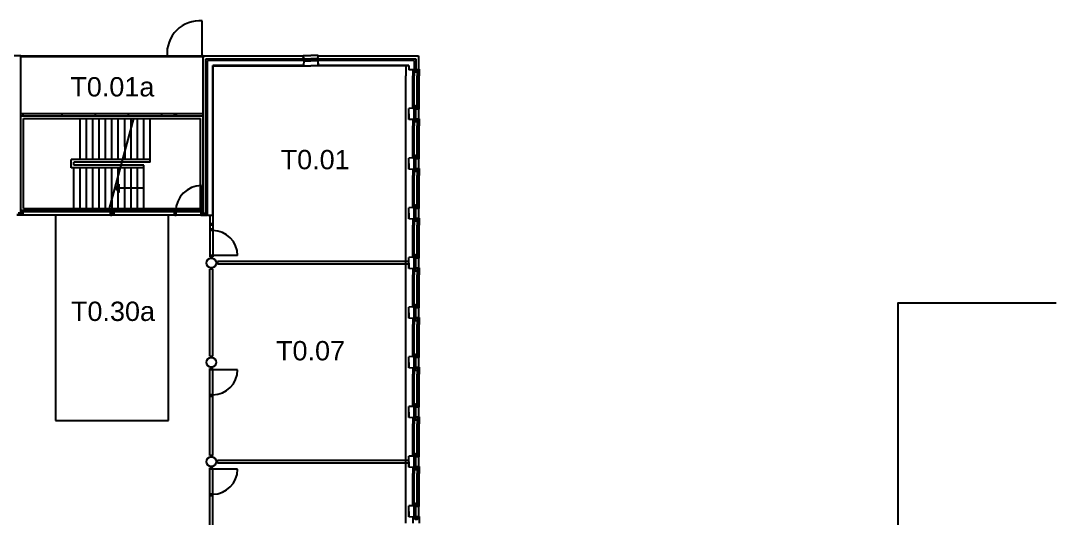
# Model space of a CAD drawing. Header units: millimetres. Extents: x 37323 to 141989, y 29562 to 82217.
# Drawn here: x 97618 to 135123, y 64190 to 82217 of the extents above; entities that cross this region are included whole.
import ezdxf
from ezdxf.enums import TextEntityAlignment as Align

# ---------------------------------------------------------------- set-up
doc = ezdxf.new("R2010")
doc.units = ezdxf.units.MM
doc.linetypes.add('HIDDEN2', pattern=[4.7625, 3.175, -1.5875])
for name, color, linetype in [('AL2100_BUITENWANDEN', 3, 'CONTINUOUS'), ('AL2200_BINNENWANDEN', 2, 'CONTINUOUS'), ('AL2400_TRAPPEN', 1, 'CONTINUOUS'), ('AL2800_DRAAGCONSTRUCTIE', 3, 'CONTINUOUS'), ('AL3100_BUITENWANDOPENING', 1, 'CONTINUOUS'), ('AL3200_BINNENWANDOPENING', 1, 'CONTINUOUS'), ('AL4600_RUIMTENUMMERS', 2, 'CONTINUOUS'), ('AL8100_INRVERKEERSRUIMTE', 250, 'HIDDEN2')]:
    doc.layers.add(name, color=color, linetype=linetype)
doc.styles.add('Arial', font='arial.ttf')

msp = doc.modelspace()

# ---------------------------------------------------------------- linework, layer by layer
at = {"layer": 'AL2100_BUITENWANDEN'}
for p, q in [((97623, 80939), (93997, 80939)), ((97623, 75245), (97623, 80939)), ((104223, 80939), (107848, 80939)), ((104223, 75245), (104223, 80939)), ((104323, 80839), (107863, 80839)), ((104323, 75240), (104323, 80839)), ((107870, 80779), (104383, 80779)), ((104383, 75180), (104383, 80779)), ((107851, 80961), (108123, 80961)), ((107863, 80834), (107851, 80961)), ((107863, 80839), (107853, 80935)), ((107866, 80834), (107854, 80961)), ((107870, 80779), (107860, 80589)), ((107873, 80779), (107863, 80586)), ((108395, 80961), (108123, 80961)), ((108373, 80779), (108383, 80586)), ((111863, 80779), (108376, 80779)), ((108376, 80779), (108386, 80589)), ((108379, 80834), (108392, 80961)), ((108382, 80834), (108395, 80961)), ((108383, 80839), (108392, 80935)), ((108383, 80839), (111923, 80839)), ((108397, 80939), (112023, 80939)), ((111863, 80779), (111863, 80432)), ((111923, 80839), (111923, 80449)), ((112023, 80939), (112023, 80464)), ((107860, 80589), (104573, 80589)), ((104573, 75170), (104573, 80589)), ((104576, 80586), (107863, 80586)), ((104576, 80586), (104576, 75167)), ((107863, 80586), (108123, 80586)), ((108383, 80586), (108123, 80586)), ((111670, 80586), (108383, 80586)), ((111673, 80589), (108386, 80589)), ((111570, 80586), (111570, 80214)), ((111670, 80586), (111670, 80439)), ((111863, 80429), (111670, 80439)), ((111673, 80589), (111673, 80442)), ((111863, 80432), (111673, 80442)), ((111918, 80449), (112045, 80461)), ((111918, 80446), (112045, 80458)), ((111923, 80449), (112018, 80459)), ((112045, 80461), (112045, 80214)), ((112045, 79017), (112045, 79264)), ((111863, 79049), (111670, 79039)), ((111670, 78839), (111670, 79039)), ((111670, 78839), (111670, 78639)), ((111863, 79046), (111673, 79036)), ((111673, 78642), (111673, 79036)), ((111863, 78632), (111863, 79046)), ((111918, 79033), (112045, 79020)), ((111918, 79030), (112045, 79017)), ((111863, 78629), (111670, 78639)), ((111863, 78632), (111673, 78642)), ((111918, 78649), (112045, 78661)), ((111918, 78646), (112045, 78658)), ((112045, 78661), (112045, 78414)), ((112045, 77217), (112045, 77464)), ((111863, 77249), (111670, 77239)), ((111670, 77039), (111670, 77239)), ((111670, 77039), (111670, 76839)), ((111863, 77246), (111673, 77236)), ((111673, 76842), (111673, 77236)), ((111863, 76832), (111863, 77246)), ((111918, 77233), (112045, 77220)), ((111918, 77230), (112045, 77217)), ((111863, 76829), (111670, 76839)), ((111863, 76832), (111673, 76842)), ((111918, 76849), (112045, 76861)), ((111918, 76846), (112045, 76858)), ((112045, 76861), (112045, 76614)), ((111863, 75449), (111670, 75439)), ((111670, 75239), (111670, 75439)), ((111863, 75446), (111673, 75436)), ((111673, 75042), (111673, 75436)), ((111863, 75032), (111863, 75446)), ((111918, 75433), (112045, 75420)), ((111918, 75430), (112045, 75417)), ((112045, 75417), (112045, 75664)), ((97618, 75240), (97523, 75240)), ((104228, 75240), (104323, 75240)), ((104378, 75180), (104391, 75167)), ((104383, 75180), (104393, 75170)), ((104391, 75167), (104473, 75167)), ((104393, 75170), (104573, 75170)), ((104573, 75167), (104576, 75167)), ((111670, 75239), (111670, 75039)), ((111863, 75029), (111670, 75039)), ((111863, 75032), (111673, 75042)), ((111918, 75049), (112045, 75061)), ((111918, 75046), (112045, 75058)), ((112045, 75061), (112045, 74814)), ((111863, 73649), (111670, 73639)), ((111670, 73439), (111670, 73639)), ((111863, 73646), (111673, 73636)), ((111673, 73242), (111673, 73636)), ((111863, 73232), (111863, 73646)), ((111918, 73633), (112045, 73620)), ((111918, 73630), (112045, 73617)), ((112045, 73617), (112045, 73864)), ((111670, 73439), (111670, 73239)), ((111863, 73229), (111670, 73239)), ((111863, 73232), (111673, 73242)), ((111918, 73249), (112045, 73261)), ((111918, 73246), (112045, 73258)), ((112045, 73261), (112045, 73014)), ((112045, 71817), (112045, 72064)), ((111863, 71849), (111670, 71839)), ((111670, 71639), (111670, 71839)), ((111670, 71639), (111670, 71439)), ((111863, 71846), (111673, 71836)), ((111673, 71442), (111673, 71836)), ((111863, 71432), (111863, 71846)), ((111918, 71833), (112045, 71820)), ((111918, 71830), (112045, 71817)), ((111863, 71429), (111670, 71439)), ((111863, 71432), (111673, 71442)), ((111918, 71449), (112045, 71461)), ((111918, 71446), (112045, 71458)), ((112045, 71461), (112045, 71214)), ((112045, 70017), (112045, 70264)), ((111863, 70049), (111670, 70039)), ((111670, 69839), (111670, 70039)), ((111670, 69839), (111670, 69639)), ((111863, 70046), (111673, 70036)), ((111673, 69642), (111673, 70036)), ((111863, 69632), (111863, 70046)), ((111918, 70033), (112045, 70020)), ((111918, 70030), (112045, 70017)), ((111863, 69629), (111670, 69639)), ((111863, 69632), (111673, 69642)), ((111918, 69649), (112045, 69661)), ((111918, 69646), (112045, 69658)), ((112045, 69661), (112045, 69414)), ((112045, 68217), (112045, 68464)), ((111863, 68249), (111670, 68239)), ((111670, 68039), (111670, 68239)), ((111670, 68039), (111670, 67839)), ((111863, 68246), (111673, 68236)), ((111673, 67842), (111673, 68236)), ((111863, 67832), (111863, 68246)), ((111918, 68233), (112045, 68220)), ((111918, 68230), (112045, 68217)), ((111863, 67829), (111670, 67839)), ((111863, 67832), (111673, 67842)), ((111918, 67849), (112045, 67861)), ((111918, 67846), (112045, 67858)), ((112045, 67861), (112045, 67614)), ((111863, 66449), (111670, 66439)), ((111670, 66239), (111670, 66439)), ((111863, 66446), (111673, 66436)), ((111673, 66042), (111673, 66436)), ((111863, 66032), (111863, 66446)), ((111918, 66433), (112045, 66420)), ((111918, 66430), (112045, 66417)), ((112045, 66417), (112045, 66664)), ((111670, 66239), (111670, 66039)), ((111863, 66029), (111670, 66039)), ((111863, 66032), (111673, 66042)), ((111918, 66049), (112045, 66061)), ((111918, 66046), (112045, 66058)), ((112045, 66061), (112045, 65814)), ((111863, 64649), (111670, 64639)), ((111670, 64439), (111670, 64639)), ((111863, 64646), (111673, 64636)), ((111673, 64242), (111673, 64636)), ((111863, 64232), (111863, 64646)), ((111918, 64633), (112045, 64620)), ((111918, 64630), (112045, 64617)), ((112045, 64617), (112045, 64864)), ((111670, 64439), (111670, 64239)), ((111863, 64229), (111670, 64239)), ((111863, 64232), (111673, 64242)), ((111918, 64249), (112045, 64261)), ((111918, 64246), (112045, 64258)), ((112045, 64261), (112045, 64014))]:
    msp.add_line(p, q, dxfattribs=at)
for points in [[(111570, 78414), (111570, 78839), (111570, 79264)], [(111570, 76614), (111570, 77039), (111570, 77464)], [(111570, 74814), (111570, 75239), (111570, 75664)], [(111570, 73014), (111570, 73439), (111570, 73864)], [(111570, 71214), (111570, 71639), (111570, 72064)], [(135123, 71984), (129378, 71984), (129378, 49804), (135123, 49804)], [(111570, 69414), (111570, 69839), (111570, 70264)], [(111570, 67614), (111570, 68039), (111570, 68464)], [(111570, 65814), (111570, 66239), (111570, 66664)], [(111570, 64014), (111570, 64439), (111570, 64864)]]:
    msp.add_lwpolyline(points, dxfattribs=at)
for points in [[(112023, 78664, -0.385314), (112018, 78659), (111923, 78649), (111923, 79029), (112018, 79019, -0.385314), (112023, 79014), (112023, 78664)], [(112023, 76864, -0.385314), (112018, 76859), (111923, 76849), (111923, 77229), (112018, 77219, -0.385314), (112023, 77214), (112023, 76864)], [(112023, 75064, -0.385314), (112018, 75059), (111923, 75049), (111923, 75429), (112018, 75419, -0.385314), (112023, 75414), (112023, 75064)], [(112023, 73264, -0.385314), (112018, 73259), (111923, 73249), (111923, 73629), (112018, 73619, -0.385314), (112023, 73614), (112023, 73264)], [(112023, 71464, -0.385314), (112018, 71459), (111923, 71449), (111923, 71829), (112018, 71819, -0.385314), (112023, 71814), (112023, 71464)], [(112023, 69664, -0.385314), (112018, 69659), (111923, 69649), (111923, 70029), (112018, 70019, -0.385314), (112023, 70014), (112023, 69664)], [(112023, 67864, -0.385314), (112018, 67859), (111923, 67849), (111923, 68229), (112018, 68219, -0.385314), (112023, 68214), (112023, 67864)], [(112023, 66064, -0.385314), (112018, 66059), (111923, 66049), (111923, 66429), (112018, 66419, -0.385314), (112023, 66414), (112023, 66064)], [(112023, 64264, -0.385314), (112018, 64259), (111923, 64249), (111923, 64629), (112018, 64619, -0.385314), (112023, 64614), (112023, 64264)]]:
    msp.add_lwpolyline(points, format="xyb", dxfattribs=at)
for centre in [(104523, 73439), (104523, 69839), (104523, 66239)]:
    msp.add_circle(centre, 175, dxfattribs=at)
for centre, start, end in [((107848, 80934), 5.7106, 90), ((108397, 80934), 90, 174.2894), ((112018, 80464), 275.7106, 0), ((97618, 75245), 270, 0), ((104228, 75245), 180, 270)]:
    msp.add_arc(centre, 5, start, end, dxfattribs=at)
at = {"layer": 'AL2200_BINNENWANDEN'}
for p, q in [((104505, 73664), (104505, 73613)), ((104541, 73664), (104541, 73613)), ((104473, 70064), (104473, 73214)), ((104573, 73214), (104473, 73214)), ((104505, 73214), (104505, 73265)), ((104541, 73214), (104541, 73265)), ((104573, 70064), (104573, 73214)), ((104746, 73459), (104695, 73459)), ((104746, 73423), (104695, 73423)), ((106273, 73491), (104746, 73491)), ((104746, 73491), (104746, 73391)), ((111670, 73391), (104746, 73391)), ((111670, 73491), (106273, 73491)), ((104473, 70064), (104573, 70064)), ((104505, 70064), (104505, 70013)), ((104541, 70064), (104541, 70013)), ((104573, 69614), (104473, 69614)), ((104505, 69614), (104505, 69665)), ((104541, 69614), (104541, 69665)), ((104473, 66464), (104473, 68614)), ((104473, 68614), (104573, 68614)), ((104573, 66464), (104573, 68614)), ((104573, 66464), (104473, 66464)), ((104505, 66413), (104505, 66464)), ((104541, 66413), (104541, 66464)), ((104573, 66014), (104473, 66014)), ((104505, 66014), (104505, 66065)), ((104541, 66014), (104541, 66065)), ((104748, 66257), (104697, 66257)), ((104748, 66221), (104697, 66221)), ((111673, 66289), (104748, 66289)), ((104748, 66189), (104748, 66289)), ((108073, 66189), (104748, 66189)), ((111673, 66189), (108073, 66189)), ((104473, 62864), (104473, 65014)), ((104473, 65014), (104573, 65014)), ((104573, 62864), (104573, 65014))]:
    msp.add_line(p, q, dxfattribs=at)
at = {"layer": 'AL2400_TRAPPEN'}
for p, q in [((97623, 78770), (104223, 78770)), ((97623, 75309), (97623, 78770)), ((104223, 75309), (104223, 78770)), ((97723, 78670), (104123, 78670)), ((97723, 75409), (97723, 78670)), ((99773, 77189), (99773, 78670)), ((100003, 77189), (100003, 78670)), ((100233, 77189), (100233, 78670)), ((100463, 77189), (100463, 78670)), ((100693, 77189), (100693, 78670)), ((100839, 75409), (101716, 78670)), ((100923, 77189), (100923, 78670)), ((101153, 77189), (101153, 78670)), ((101383, 77663), (101383, 78670)), ((101613, 78296), (101613, 78670)), ((101843, 77189), (101843, 78670)), ((102073, 77189), (102073, 78670)), ((102303, 77089), (102303, 78670)), ((104123, 75409), (104123, 78670)), ((101613, 77189), (101613, 78296)), ((101383, 77663), (101383, 77189)), ((101259, 77189), (99443, 77189)), ((99443, 76889), (99443, 77189)), ((101219, 76889), (99443, 76889)), ((101259, 77089), (99543, 77089)), ((99543, 76989), (99543, 77089)), ((101219, 76989), (99543, 76989)), ((99543, 75409), (99543, 76889)), ((99773, 75409), (99773, 76889)), ((100003, 75409), (100003, 76889)), ((100233, 75409), (100233, 76889)), ((100463, 75409), (100463, 76889)), ((100693, 75409), (100693, 76889)), ((100923, 75721), (100923, 76889)), ((101153, 76742), (101153, 76889)), ((102073, 76989), (101232, 76989)), ((102073, 76889), (101232, 76889)), ((102303, 77189), (101273, 77189)), ((102303, 77089), (101273, 77089)), ((101383, 75409), (101383, 76889)), ((101613, 75409), (101613, 76889)), ((101843, 75409), (101843, 76889)), ((102073, 75409), (102073, 76989)), ((101153, 75409), (101153, 76742)), ((101038, 76149), (101188, 76299)), ((101038, 76149), (101188, 75999)), ((102073, 76149), (101038, 76149)), ((101188, 75999), (101188, 76299)), ((97723, 75409), (104123, 75409)), ((100923, 75721), (100923, 75409)), ((97623, 75309), (104223, 75309))]:
    msp.add_line(p, q, dxfattribs=at)
at = {"layer": 'AL2800_DRAAGCONSTRUCTIE'}
for p, q in [((97623, 78850), (104223, 78850)), ((97623, 78770), (97623, 78850)), ((97623, 78770), (104223, 78770)), ((97703, 78770), (97703, 78850)), ((99123, 78770), (99123, 78850)), ((100323, 78770), (100323, 78850)), ((101523, 78770), (101523, 78850)), ((102723, 78770), (102723, 78850)), ((103183, 78770), (103183, 78850)), ((103263, 78770), (103263, 78870)), ((103263, 78770), (103263, 78850)), ((104223, 78770), (104223, 78850))]:
    msp.add_line(p, q, dxfattribs=at)
at = {"layer": 'AL3100_BUITENWANDOPENING'}
for p, q in [((104193, 80939), (104193, 82214)), ((97623, 80939), (104223, 80939)), ((104193, 80909), (97623, 80909)), ((102888, 80909), (102888, 80939)), ((102888, 80939), (102918, 80939)), ((102918, 80909), (102888, 80909)), ((102918, 80939), (102918, 80909)), ((104223, 80939), (104193, 80939)), ((104193, 80939), (104193, 80909)), ((104193, 80909), (104223, 80909)), ((104223, 80939), (104223, 80869)), ((104223, 80869), (104223, 80939)), ((107876, 80769), (108123, 80769)), ((107913, 80839), (108123, 80839)), ((108333, 80839), (108123, 80839)), ((108370, 80769), (108123, 80769)), ((111813, 80414), (111813, 80432)), ((111813, 80432), (111859, 80429)), ((111813, 80414), (111813, 80213)), ((111863, 80414), (111813, 80414)), ((111859, 80429), (111859, 80419)), ((111859, 80419), (111863, 80419)), ((111863, 80419), (111863, 80414)), ((111863, 80366), (111863, 80214)), ((111977, 80349), (111977, 80214)), ((111570, 79264), (111570, 80214)), ((111813, 79264), (111813, 80214)), ((111863, 79264), (111863, 80214)), ((111977, 79264), (111977, 80214)), ((112045, 79264), (112045, 80214)), ((111813, 79064), (111813, 79265)), ((111863, 79112), (111863, 79264)), ((111977, 79129), (111977, 79264)), ((111813, 79064), (111813, 79046)), ((111863, 79064), (111813, 79064)), ((111813, 79046), (111859, 79049)), ((111859, 79049), (111859, 79059)), ((111859, 79059), (111863, 79059)), ((111863, 79059), (111863, 79064)), ((111570, 77464), (111570, 78414)), ((111813, 78614), (111813, 78632)), ((111813, 78632), (111859, 78629)), ((111813, 78614), (111813, 78413)), ((111863, 78614), (111813, 78614)), ((111813, 77464), (111813, 78414)), ((111859, 78629), (111859, 78619)), ((111859, 78619), (111863, 78619)), ((111863, 78619), (111863, 78614)), ((111863, 78566), (111863, 78414)), ((111863, 77464), (111863, 78414)), ((111977, 77464), (111977, 78414)), ((112045, 77464), (112045, 78414)), ((111813, 77264), (111813, 77465)), ((111813, 77264), (111813, 77246)), ((111863, 77264), (111813, 77264)), ((111863, 77312), (111863, 77464)), ((111863, 77259), (111863, 77264)), ((111977, 77329), (111977, 77464)), ((111813, 77246), (111859, 77249)), ((111859, 77249), (111859, 77259)), ((111859, 77259), (111863, 77259)), ((111570, 75664), (111570, 76614)), ((111813, 76814), (111813, 76832)), ((111813, 76832), (111859, 76829)), ((111813, 76814), (111813, 76613)), ((111863, 76814), (111813, 76814)), ((111813, 75664), (111813, 76614)), ((111859, 76829), (111859, 76819)), ((111859, 76819), (111863, 76819)), ((111863, 76819), (111863, 76814)), ((111863, 76766), (111863, 76614)), ((111863, 75664), (111863, 76614)), ((111977, 75664), (111977, 76614)), ((112045, 75664), (112045, 76614)), ((104163, 75309), (104163, 76243)), ((111813, 75464), (111813, 75665)), ((111813, 75464), (111813, 75446)), ((111863, 75464), (111813, 75464)), ((111813, 75446), (111859, 75449)), ((111859, 75449), (111859, 75459)), ((111859, 75459), (111863, 75459)), ((111863, 75512), (111863, 75664)), ((111863, 75459), (111863, 75464)), ((111977, 75529), (111977, 75664)), ((97638, 75180), (97477, 75180)), ((97638, 75170), (97477, 75170)), ((97633, 75350), (104213, 75350)), ((97633, 75309), (97633, 75350)), ((97638, 75170), (97638, 75180)), ((100873, 75170), (97683, 75170)), ((100856, 75309), (97700, 75309)), ((100923, 75309), (100856, 75309)), ((100856, 75309), (100856, 75221)), ((100856, 75221), (100873, 75221)), ((100873, 75221), (100873, 75170)), ((100873, 75170), (100923, 75170)), ((100923, 75269), (100913, 75269)), ((100913, 75210), (100913, 75269)), ((100913, 75210), (100923, 75210)), ((100923, 75269), (100923, 75309)), ((100923, 75309), (100990, 75309)), ((100923, 75269), (100933, 75269)), ((100923, 75170), (100923, 75210)), ((100933, 75210), (100923, 75210)), ((100973, 75170), (100923, 75170)), ((100933, 75210), (100933, 75269)), ((100973, 75221), (100973, 75170)), ((100990, 75221), (100973, 75221)), ((104163, 75170), (100973, 75170)), ((104163, 75309), (100990, 75309)), ((100990, 75309), (100990, 75221)), ((103179, 75309), (103179, 75221)), ((103229, 75309), (103179, 75309)), ((103179, 75221), (103196, 75221)), ((103196, 75221), (103196, 75170)), ((103196, 75170), (103246, 75170)), ((103229, 75258), (103229, 75309)), ((103246, 75258), (103229, 75258)), ((103246, 75170), (103246, 75258)), ((104146, 75258), (104146, 75170)), ((104163, 75258), (104146, 75258)), ((104146, 75170), (104198, 75170)), ((104213, 75309), (104163, 75309)), ((104163, 75309), (104163, 75258)), ((104198, 75239), (104213, 75239)), ((104198, 75170), (104198, 75239)), ((104208, 75170), (104208, 75180)), ((104208, 75180), (104368, 75180)), ((104208, 75170), (104368, 75170)), ((104213, 75309), (104213, 75350)), ((104213, 75239), (104213, 75309)), ((104368, 75180), (104368, 75170)), ((111813, 75014), (111813, 75032)), ((111813, 75032), (111859, 75029)), ((111813, 75014), (111813, 74813)), ((111863, 75014), (111813, 75014)), ((111859, 75029), (111859, 75019)), ((111859, 75019), (111863, 75019)), ((111863, 75019), (111863, 75014)), ((111570, 73864), (111570, 74814)), ((111813, 73864), (111813, 74814)), ((111863, 74966), (111863, 74814)), ((111863, 73864), (111863, 74814)), ((111977, 73864), (111977, 74814)), ((112045, 73864), (112045, 74814)), ((111813, 73664), (111813, 73865)), ((111813, 73664), (111813, 73646)), ((111863, 73664), (111813, 73664)), ((111813, 73646), (111859, 73649)), ((111859, 73649), (111859, 73659)), ((111859, 73659), (111863, 73659)), ((111863, 73712), (111863, 73864)), ((111863, 73659), (111863, 73664)), ((111977, 73729), (111977, 73864)), ((111813, 73214), (111813, 73232)), ((111813, 73232), (111859, 73229)), ((111813, 73214), (111813, 73013)), ((111863, 73214), (111813, 73214)), ((111859, 73229), (111859, 73219)), ((111859, 73219), (111863, 73219)), ((111863, 73219), (111863, 73214)), ((111863, 73166), (111863, 73014)), ((111570, 72064), (111570, 73014)), ((111813, 72064), (111813, 73014)), ((111863, 72064), (111863, 73014)), ((111977, 72064), (111977, 73014)), ((112045, 72064), (112045, 73014)), ((111813, 71864), (111813, 72065)), ((111863, 71912), (111863, 72064)), ((111977, 71929), (111977, 72064)), ((111813, 71864), (111813, 71846)), ((111863, 71864), (111813, 71864)), ((111813, 71846), (111859, 71849)), ((111859, 71849), (111859, 71859)), ((111859, 71859), (111863, 71859)), ((111863, 71859), (111863, 71864)), ((111813, 71414), (111813, 71432)), ((111813, 71432), (111859, 71429)), ((111813, 71414), (111813, 71213)), ((111863, 71414), (111813, 71414)), ((111859, 71429), (111859, 71419)), ((111859, 71419), (111863, 71419)), ((111863, 71419), (111863, 71414)), ((111863, 71366), (111863, 71214)), ((111570, 70264), (111570, 71214)), ((111813, 70264), (111813, 71214)), ((111863, 70264), (111863, 71214)), ((111977, 70264), (111977, 71214)), ((112045, 70264), (112045, 71214)), ((111813, 70064), (111813, 70265)), ((111863, 70112), (111863, 70264)), ((111977, 70129), (111977, 70264)), ((111863, 70064), (111813, 70064)), ((111813, 70064), (111813, 70046)), ((111813, 70046), (111859, 70049)), ((111859, 70059), (111863, 70059)), ((111859, 70049), (111859, 70059)), ((111863, 70059), (111863, 70064)), ((111570, 68464), (111570, 69414)), ((111813, 69632), (111859, 69629)), ((111813, 69614), (111813, 69632)), ((111863, 69614), (111813, 69614)), ((111813, 69614), (111813, 69413)), ((111813, 68464), (111813, 69414)), ((111859, 69629), (111859, 69619)), ((111859, 69619), (111863, 69619)), ((111863, 69619), (111863, 69614)), ((111863, 69566), (111863, 69414)), ((111863, 68464), (111863, 69414)), ((111977, 68464), (111977, 69414)), ((112045, 68464), (112045, 69414)), ((111813, 68264), (111813, 68465)), ((111863, 68264), (111813, 68264)), ((111813, 68264), (111813, 68246)), ((111863, 68312), (111863, 68464)), ((111863, 68259), (111863, 68264)), ((111977, 68329), (111977, 68464)), ((111813, 68246), (111859, 68249)), ((111859, 68259), (111863, 68259)), ((111859, 68249), (111859, 68259)), ((111570, 66664), (111570, 67614)), ((111813, 67832), (111859, 67829)), ((111813, 67814), (111813, 67832)), ((111863, 67814), (111813, 67814)), ((111813, 67814), (111813, 67613)), ((111813, 66664), (111813, 67614)), ((111859, 67829), (111859, 67819)), ((111859, 67819), (111863, 67819)), ((111863, 67819), (111863, 67814)), ((111863, 67766), (111863, 67614)), ((111863, 66664), (111863, 67614)), ((111977, 66664), (111977, 67614)), ((112045, 66664), (112045, 67614)), ((111813, 66464), (111813, 66665)), ((111863, 66464), (111813, 66464)), ((111813, 66464), (111813, 66446)), ((111813, 66446), (111859, 66449)), ((111859, 66459), (111863, 66459)), ((111859, 66449), (111859, 66459)), ((111863, 66512), (111863, 66664)), ((111863, 66459), (111863, 66464)), ((111977, 66529), (111977, 66664)), ((111813, 66032), (111859, 66029)), ((111813, 66014), (111813, 66032)), ((111863, 66014), (111813, 66014)), ((111813, 66014), (111813, 65813)), ((111859, 66029), (111859, 66019)), ((111859, 66019), (111863, 66019)), ((111863, 66019), (111863, 66014)), ((111570, 64864), (111570, 65814)), ((111813, 64864), (111813, 65814)), ((111863, 65966), (111863, 65814)), ((111863, 64864), (111863, 65814)), ((111977, 64864), (111977, 65814)), ((112045, 64864), (112045, 65814)), ((111813, 64664), (111813, 64865)), ((111863, 64664), (111813, 64664)), ((111813, 64664), (111813, 64646)), ((111813, 64646), (111859, 64649)), ((111859, 64659), (111863, 64659)), ((111859, 64649), (111859, 64659)), ((111863, 64712), (111863, 64864)), ((111863, 64659), (111863, 64664)), ((111977, 64729), (111977, 64864)), ((111813, 64232), (111859, 64229)), ((111813, 64214), (111813, 64232)), ((111863, 64214), (111813, 64214)), ((111813, 64214), (111813, 64013)), ((111859, 64229), (111859, 64219)), ((111859, 64219), (111863, 64219)), ((111863, 64219), (111863, 64214))]:
    msp.add_line(p, q, dxfattribs=at)
for points in [[(107873, 80779), (107828, 80779), (107828, 80834), (107873, 80834)], [(107913, 80839), (107873, 80839), (107873, 80769), (107876, 80769), (107876, 80836), (107913, 80836)], [(108333, 80839), (108373, 80839), (108373, 80769), (108370, 80769), (108370, 80836), (108333, 80836)], [(108373, 80779), (108418, 80779), (108418, 80834), (108373, 80834)], [(111863, 80429), (111863, 80474), (111918, 80474), (111918, 80429)], [(111977, 80439), (111977, 80349), (111914, 80349), (111914, 80366), (111863, 80366), (111863, 80424), (111922, 80424), (111922, 80439)], [(111977, 79039), (111977, 79129), (111914, 79129), (111914, 79112), (111863, 79112), (111863, 79054), (111922, 79054), (111922, 79039)], [(111863, 79049), (111863, 79004), (111918, 79004), (111918, 79049)], [(111863, 78629), (111863, 78674), (111918, 78674), (111918, 78629)], [(111977, 78639), (111977, 78549), (111914, 78549), (111914, 78566), (111863, 78566), (111863, 78624), (111922, 78624), (111922, 78639)], [(111977, 77239), (111977, 77329), (111914, 77329), (111914, 77312), (111863, 77312), (111863, 77254), (111922, 77254), (111922, 77239)], [(111863, 77249), (111863, 77204), (111918, 77204), (111918, 77249)], [(111863, 76829), (111863, 76874), (111918, 76874), (111918, 76829)], [(111977, 76839), (111977, 76749), (111914, 76749), (111914, 76766), (111863, 76766), (111863, 76824), (111922, 76824), (111922, 76839)], [(111977, 75439), (111977, 75529), (111914, 75529), (111914, 75512), (111863, 75512), (111863, 75454), (111922, 75454), (111922, 75439)], [(111863, 75449), (111863, 75404), (111918, 75404), (111918, 75449)], [(97593, 75180), (97593, 75235), (97643, 75235), (97643, 75180)], [(97633, 75309), (97700, 75309), (97700, 75221), (97683, 75221), (97683, 75170), (97648, 75170), (97648, 75239), (97633, 75239)], [(104253, 75180), (104253, 75235), (104203, 75235), (104203, 75180)], [(104256, 75186), (104253, 75186), (104253, 75236), (104303, 75236), (104303, 75233), (104256, 75233)], [(104383, 75180), (104383, 75235), (104333, 75235), (104333, 75180)], [(111863, 75029), (111863, 75074), (111918, 75074), (111918, 75029)], [(111977, 75039), (111977, 74949), (111914, 74949), (111914, 74966), (111863, 74966), (111863, 75024), (111922, 75024), (111922, 75039)], [(111977, 73639), (111977, 73729), (111914, 73729), (111914, 73712), (111863, 73712), (111863, 73654), (111922, 73654), (111922, 73639)], [(111863, 73649), (111863, 73604), (111918, 73604), (111918, 73649)], [(111863, 73229), (111863, 73274), (111918, 73274), (111918, 73229)], [(111977, 73239), (111977, 73149), (111914, 73149), (111914, 73166), (111863, 73166), (111863, 73224), (111922, 73224), (111922, 73239)], [(111977, 71839), (111977, 71929), (111914, 71929), (111914, 71912), (111863, 71912), (111863, 71854), (111922, 71854), (111922, 71839)], [(111863, 71849), (111863, 71804), (111918, 71804), (111918, 71849)], [(111863, 71429), (111863, 71474), (111918, 71474), (111918, 71429)], [(111977, 71439), (111977, 71349), (111914, 71349), (111914, 71366), (111863, 71366), (111863, 71424), (111922, 71424), (111922, 71439)], [(111977, 70039), (111977, 70129), (111914, 70129), (111914, 70112), (111863, 70112), (111863, 70054), (111922, 70054), (111922, 70039)], [(111863, 70049), (111863, 70004), (111918, 70004), (111918, 70049)], [(111863, 69629), (111863, 69674), (111918, 69674), (111918, 69629)], [(111977, 69639), (111977, 69549), (111914, 69549), (111914, 69566), (111863, 69566), (111863, 69624), (111922, 69624), (111922, 69639)], [(111977, 68239), (111977, 68329), (111914, 68329), (111914, 68312), (111863, 68312), (111863, 68254), (111922, 68254), (111922, 68239)], [(111863, 68249), (111863, 68204), (111918, 68204), (111918, 68249)], [(111863, 67829), (111863, 67874), (111918, 67874), (111918, 67829)], [(111977, 67839), (111977, 67749), (111914, 67749), (111914, 67766), (111863, 67766), (111863, 67824), (111922, 67824), (111922, 67839)], [(111977, 66439), (111977, 66529), (111914, 66529), (111914, 66512), (111863, 66512), (111863, 66454), (111922, 66454), (111922, 66439)], [(111863, 66449), (111863, 66404), (111918, 66404), (111918, 66449)], [(111863, 66029), (111863, 66074), (111918, 66074), (111918, 66029)], [(111977, 66039), (111977, 65949), (111914, 65949), (111914, 65966), (111863, 65966), (111863, 66024), (111922, 66024), (111922, 66039)], [(111977, 64639), (111977, 64729), (111914, 64729), (111914, 64712), (111863, 64712), (111863, 64654), (111922, 64654), (111922, 64639)], [(111863, 64649), (111863, 64604), (111918, 64604), (111918, 64649)], [(111863, 64229), (111863, 64274), (111918, 64274), (111918, 64229)], [(111977, 64239), (111977, 64149), (111914, 64149), (111914, 64166), (111863, 64166), (111863, 64224), (111922, 64224), (111922, 64239)]]:
    msp.add_lwpolyline(points, close=True, dxfattribs=at)
for points in [[(111977, 78549), (111977, 78414)], [(111977, 76749), (111977, 76614)], [(111977, 74949), (111977, 74814)], [(111977, 73149), (111977, 73014)], [(111977, 71349), (111977, 71214)], [(111977, 69549), (111977, 69414)], [(111977, 67749), (111977, 67614)], [(111977, 65949), (111977, 65814)]]:
    msp.add_lwpolyline(points, dxfattribs=at)
for centre, radius, start, end in [((104108, 81024), 1193, 85.9273, 184.0727), ((104163, 75309), 934, 90, 180)]:
    msp.add_arc(centre, radius, start, end, dxfattribs=at)
at = {"layer": 'AL3200_BINNENWANDOPENING'}
for p, q in [((104473, 75170), (104473, 73664)), ((104573, 75170), (104573, 73664)), ((104573, 74864), (104473, 74864)), ((104573, 74814), (104473, 74814)), ((104573, 74664), (104473, 74664)), ((104573, 74614), (104473, 74614)), ((105473, 73714), (104473, 73714)), ((104573, 73714), (104473, 73714)), ((104573, 73664), (104473, 73664)), ((104573, 69614), (104473, 69614)), ((104573, 69614), (104473, 69614)), ((104473, 68614), (104473, 69614)), ((105473, 69564), (104473, 69564)), ((104573, 69564), (104473, 69564)), ((104573, 68614), (104573, 69614)), ((104573, 68664), (104473, 68664)), ((104573, 68614), (104473, 68614)), ((104573, 66014), (104473, 66014)), ((104573, 66014), (104473, 66014)), ((104473, 65014), (104473, 66014)), ((104573, 65014), (104573, 66014)), ((105473, 65964), (104473, 65964)), ((104573, 65064), (104473, 65064)), ((104573, 65014), (104473, 65014))]:
    msp.add_line(p, q, dxfattribs=at)
for points in [[(111863, 79049), (111863, 79059), (111859, 79059), (111859, 79049)], [(111918, 79049), (111922, 79049), (111922, 79039), (111918, 79039)], [(111863, 78629), (111863, 78619), (111859, 78619), (111859, 78629)], [(111918, 78629), (111922, 78629), (111922, 78639), (111918, 78639)], [(111863, 77249), (111863, 77259), (111859, 77259), (111859, 77249)], [(111918, 77249), (111922, 77249), (111922, 77239), (111918, 77239)], [(111863, 76829), (111863, 76819), (111859, 76819), (111859, 76829)], [(111918, 76829), (111922, 76829), (111922, 76839), (111918, 76839)], [(111863, 75449), (111863, 75459), (111859, 75459), (111859, 75449)], [(111918, 75449), (111922, 75449), (111922, 75439), (111918, 75439)], [(111863, 75029), (111863, 75019), (111859, 75019), (111859, 75029)], [(111918, 75029), (111922, 75029), (111922, 75039), (111918, 75039)], [(111863, 73649), (111863, 73659), (111859, 73659), (111859, 73649)], [(111918, 73649), (111922, 73649), (111922, 73639), (111918, 73639)], [(111863, 73229), (111863, 73219), (111859, 73219), (111859, 73229)], [(111918, 73229), (111922, 73229), (111922, 73239), (111918, 73239)], [(111863, 71849), (111863, 71859), (111859, 71859), (111859, 71849)], [(111918, 71849), (111922, 71849), (111922, 71839), (111918, 71839)], [(111863, 71429), (111863, 71419), (111859, 71419), (111859, 71429)], [(111918, 71429), (111922, 71429), (111922, 71439), (111918, 71439)], [(111863, 70049), (111863, 70059), (111859, 70059), (111859, 70049)], [(111918, 70049), (111922, 70049), (111922, 70039), (111918, 70039)], [(111863, 69629), (111863, 69619), (111859, 69619), (111859, 69629)], [(111918, 69629), (111922, 69629), (111922, 69639), (111918, 69639)], [(111863, 68249), (111863, 68259), (111859, 68259), (111859, 68249)], [(111918, 68249), (111922, 68249), (111922, 68239), (111918, 68239)], [(111863, 67829), (111863, 67819), (111859, 67819), (111859, 67829)], [(111918, 67829), (111922, 67829), (111922, 67839), (111918, 67839)], [(111863, 66449), (111863, 66459), (111859, 66459), (111859, 66449)], [(111918, 66449), (111922, 66449), (111922, 66439), (111918, 66439)], [(111863, 66029), (111863, 66019), (111859, 66019), (111859, 66029)], [(111918, 66029), (111922, 66029), (111922, 66039), (111918, 66039)], [(111863, 64649), (111863, 64659), (111859, 64659), (111859, 64649)], [(111918, 64649), (111922, 64649), (111922, 64639), (111918, 64639)], [(111863, 64229), (111863, 64219), (111859, 64219), (111859, 64229)], [(111918, 64229), (111922, 64229), (111922, 64239), (111918, 64239)]]:
    msp.add_lwpolyline(points, close=True, dxfattribs=at)
for centre, start, end in [((104573, 73714), 0, 90), ((104573, 69564), 270, 0), ((104573, 65964), 270, 0)]:
    msp.add_arc(centre, 900, start, end, dxfattribs=at)
at = {"layer": 'AL8100_INRVERKEERSRUIMTE'}
for p, q in [((98873, 75170), (98873, 67739)), ((102973, 67739), (102973, 75170)), ((98873, 67739), (102973, 67739))]:
    msp.add_line(p, q, dxfattribs=at)

# ---------------------------------------------------------------- texts
at = {"layer": 'AL4600_RUIMTENUMMERS', "style": 'Arial'}
for s, p in [('T0.01a', (99414, 79263)), ('T0.01', (107031, 76625)), ('T0.30a', (99437, 71129)), ('T0.07', (106864, 69702))]:
    msp.add_text(s, height=700, dxfattribs=at).set_placement(p, align=Align.BOTTOM_LEFT)

doc.saveas('drawing.dxf')
